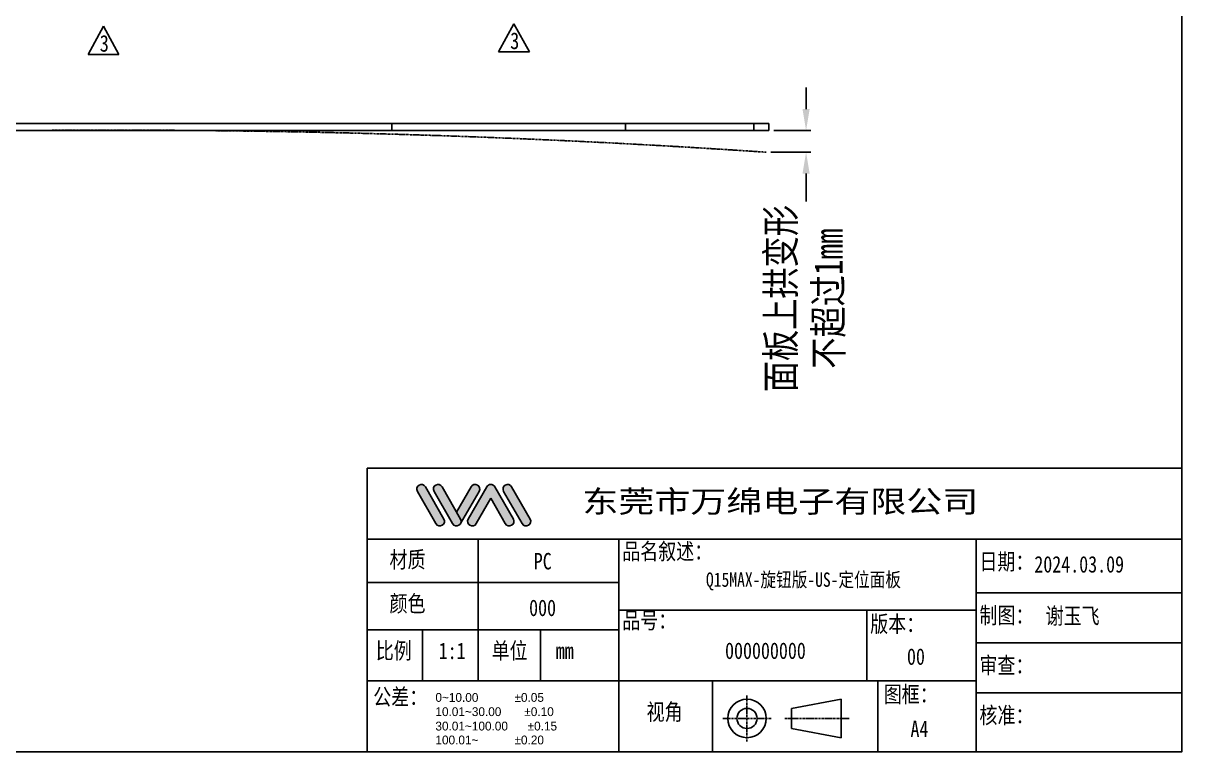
# Model space of a CAD drawing. Header units: inches. Extents: x 1493 to 1950, y -14 to 309.
# Drawn here: x 1706.8 to 1949.6, y -13.7 to 139.1 of the extents above; entities that cross this region are included whole.
import ezdxf

# ---------------------------------------------------------------- set-up
doc = ezdxf.new("R2010")
doc.units = ezdxf.units.IN
doc.header["$LTSCALE"] = 0.909449
doc.header["$MEASUREMENT"] = 0
doc.header["$PDMODE"] = 3
doc.header["$PDSIZE"] = 0.3125
doc.linetypes.add('CENTER', pattern=[0.6, 0.375, -0.075, 0.075, -0.075])
doc.linetypes.add('PHANTOM', pattern=[0.8, 0.45, -0.05, 0.1, -0.05, 0.1, -0.05])
doc.layers.get('0').update_dxf_attribs({"linetype": 'CONTINUOUS'})
doc.layers.get('Defpoints').update_dxf_attribs({"linetype": 'CONTINUOUS'})
for name, color, linetype in [('1', 1, 'CENTER'), ('DEFAULT_3', 7, 'PHANTOM'), ('文字', 4, 'CONTINUOUS')]:
    doc.layers.add(name, color=color, linetype=linetype)
doc.styles.get("Standard").update_dxf_attribs({"font": 'txt', "width": 0.8})
doc.styles.add('Youyuan', font='')
doc.styles.get('Youyuan').set_extended_font_data('YouYuan')
doc.dimstyles.get("Standard").update_dxf_attribs({"dimtxt": 6, "dimasz": 4.5, "dimexe": 1, "dimexo": 1, "dimgap": 0.09, "dimtad": 0, "dimzin": 1, "dimdsep": 46, "dimtxsty": 'Standard', "dimcen": 0.09, "dimclrd": 5, "dimclre": 5, "dimclrt": 1, "dimadec": 0, "dimazin": 0, "dimtp": 0.01, "dimtm": 0.01, "dimtfac": 1, "dimtofl": 0, "dimtmove": 0, "dimatfit": 3, "dimfxl": 0, "dimtolj": 1, "dimtzin": 4, "dimarcsym": 0})

# ---------------------------------------------------------------- blocks, each defined once
blk = doc.blocks.new('*D6')
at = {"layer": 'DEFAULT_3', "color": 3, "linetype": 'ByBlock', "lineweight": -2}
for p, q in [((1870.85, 121.07), (1870.85, 125.57)), ((1864.07, 116.57), (1871.85, 116.57)), ((1863.45, 112.03), (1871.85, 112.03)), ((1870.85, 107.53), (1870.85, 101.69))]:
    blk.add_line(p, q, dxfattribs=at)
at = {"layer": 'DEFAULT_3', "color": 3, "linetype": 'ByBlock'}
for points in [[(1870.1, 121.07), (1871.6, 121.07), (1870.85, 116.57)], [(1870.1, 107.53), (1871.6, 107.53), (1870.85, 112.03)]]:
    blk.add_solid(points, dxfattribs=at)
at = {"layer": 'Defpoints', "color": 0, "linetype": 'ByBlock'}
for p in [(1863.07, 116.57), (1870.85, 116.57), (1862.45, 112.03)]:
    blk.add_point(p, dxfattribs=at)
at = {"layer": 'DEFAULT_3', "color": 3, "linetype": 'ByBlock', "insert": (1870.85, 81.32), "char_height": 6, "attachment_point": 5, "rotation": 90}
blk.add_mtext('\\A1;{\\fSimSun|b0|i0|c134|p2;面板上拱变形}\\P{\\fSimSun|b0|i0|c134|p2;不超过1mm}', dxfattribs=at)

msp = doc.modelspace()

# ---------------------------------------------------------------- hatches: boundary and pattern name
h = msp.add_hatch(color=252)
h.paths.add_polyline_path([(1791.057, 41.864, 1), (1789.377, 40.899), (1793.265, 34.131, 1), (1794.945, 35.096)])
h.paths.add_polyline_path([(1796.753, 34.131, 1), (1798.433, 35.096), (1794.545, 41.864, 1), (1792.865, 40.899)])
h.paths.add_polyline_path([(1804.763, 39.437), (1807.811, 34.131, 1), (1809.491, 35.096), (1805.603, 41.864, 0.5788196), (1803.923, 41.864), (1800.035, 35.096, 1), (1801.715, 34.131)])
h.paths.add_polyline_path([(1809.132, 41.864, 1), (1807.452, 40.899), (1811.34, 34.131, 1), (1813.02, 35.096)])
msp.add_hatch(color=1).paths.add_polyline_path([(1797.593, 36.558), (1798.433, 35.096, -0.2667692), (1798.433, 34.131), (1802.321, 40.899, 1), (1800.64, 41.864)])

# ---------------------------------------------------------------- linework, layer by layer
at = {"color": 2}
for p, q in [((1723.608, 138.432), (1720.387, 132.513)), ((1723.608, 138.432), (1726.828, 132.513)), ((1809.63, 138.977), (1806.409, 133.058)), ((1809.63, 138.977), (1812.85, 133.058)), ((1720.387, 132.513), (1726.828, 132.513)), ((1806.409, 133.058), (1812.85, 133.058))]:
    msp.add_line(p, q, dxfattribs=at)
at = {"color": 7, "linetype": 'Continuous'}
for p, q in [((1587.22, 118.069), (1863.07, 118.069)), ((1587.22, 116.569), (1863.07, 116.569)), ((1783.995, 118.069), (1783.995, 116.569)), ((1832.995, 118.069), (1832.995, 116.569)), ((1859.87, 118.069), (1859.87, 116.569)), ((1863.07, 116.569), (1863.07, 118.069))]:
    msp.add_line(p, q, dxfattribs=at)
for p, q in [((1949.598, 49.515), (1949.598, -13.73)), ((1778.842, -13.73), (1778.842, 45.757)), ((1778.842, 45.757), (1949.598, 45.757)), ((1791.057, 41.864), (1794.945, 35.096)), ((1794.545, 41.864), (1798.433, 35.096)), ((1800.64, 41.864), (1797.593, 36.558)), ((1803.923, 41.864), (1800.035, 35.096)), ((1805.603, 41.864), (1809.491, 35.096)), ((1809.132, 41.864), (1813.02, 35.096)), ((1789.377, 40.899), (1793.265, 34.131)), ((1792.865, 40.899), (1796.753, 34.131)), ((1802.321, 40.899), (1798.433, 34.131)), ((1804.763, 39.437), (1801.715, 34.131)), ((1804.763, 39.437), (1807.811, 34.131)), ((1807.452, 40.899), (1811.34, 34.131)), ((1778.842, 30.885), (1949.598, 30.885)), ((1802.146, 11.86), (1802.146, 30.885)), ((1831.633, -13.73), (1831.633, 30.885)), ((1906.496, -13.73), (1906.496, 30.885)), ((1778.842, 21.783), (1831.633, 21.783)), ((1906.496, 19.61), (1949.598, 19.61)), ((1831.633, 16.014), (1906.496, 16.014)), ((1883.604, 16.014), (1883.604, 1.142)), ((1778.842, 11.86), (1831.633, 11.86)), ((1790.466, 11.86), (1790.466, 1.142)), ((1802.146, 11.86), (1802.146, 1.142)), ((1815.195, 11.86), (1815.195, 1.142)), ((1906.496, 9.141), (1949.598, 9.141)), ((1778.842, 1.142), (1906.496, 1.142)), ((1851.262, 1.142), (1851.262, -13.73)), ((1885.88, 1.142), (1885.88, -13.73)), ((1906.496, -1.327), (1949.598, -1.327)), ((1867.805, -4.608), (1878.205, -2.682)), ((1867.805, -8.832), (1867.805, -4.608)), ((1878.205, -10.758), (1878.205, -2.682)), ((1867.805, -8.832), (1878.205, -10.758)), ((1949.598, -13.73), (1778.842, -13.73))]:
    msp.add_line(p, q)
msp.add_lwpolyline([(1493.392, -13.73), (1949.598, -13.73), (1949.598, 308.84), (1493.392, 308.84)], close=True)
for radius in [4.038, 2.112]:
    msp.add_circle((1858.463, -6.72), radius)
for centre, start, end in [((1790.217, 41.382), 29.8738, 209.8738), ((1793.705, 41.382), 29.8738, 209.8738), ((1801.481, 41.382), 330.1262, 150.1262), ((1804.763, 41.382), 29.8738, 150.1262), ((1808.292, 41.382), 29.8738, 209.8738), ((1794.105, 34.613), 209.8738, 29.8738), ((1797.593, 34.613), 209.8738, 29.8738), ((1800.875, 34.613), 150.1262, 330.1262), ((1808.651, 34.613), 209.8738, 29.8738), ((1812.18, 34.613), 209.8738, 29.8738)]:
    msp.add_arc(centre, 0.969, start, end)
at = {"layer": '1'}
for p, q in [((1858.463, -11.538), (1858.463, -1.814)), ((1853.399, -6.72), (1863.502, -6.72)), ((1866.368, -6.72), (1879.9, -6.72))]:
    msp.add_line(p, q, dxfattribs=at)
at = {"layer": 'DEFAULT_3', "linetype": 'CENTER'}
msp.add_arc((1725.693, -1906.432), 2023.086, 86.123943, 93.875703, dxfattribs=at)

# ---------------------------------------------------------------- texts
at = {"color": 2, "char_height": 3.48762, "width": 14.36041, "attachment_point": 1}
for insert in [(1722.81, 136.589), (1808.832, 137.134)]:
    msp.add_mtext('{\\fSimSun|b0|i0|c134|p2;3}', dxfattribs=dict(at, insert=insert))
at = {"insert": (1823.96, 41.079), "char_height": 4.60815, "width": 135.88148, "attachment_point": 1}
msp.add_mtext('{\\fMicrosoft YaHei|b0|i0|c134|p34;\\W1.2;东莞市万绵电子有限公司}', dxfattribs=at)
at = {"layer": '文字', "style": 'Youyuan'}
for s, p in [('0~10.00           %%P0.05', (1793.158, -3.244)), ('10.01~30.00       %%P0.10', (1793.158, -6.23)), ('30.01~100.00      %%P0.15', (1793.158, -9.254)), ('100.01~           %%P0.20', (1793.158, -12.168))]:
    msp.add_text(s, height=1.85012, dxfattribs=at).set_placement(p)
at = {"layer": '文字', "lineweight": 0, "attachment_point": 1}
for s, insert, char_height, width in [('{\\fSimSun|b0|i0|c134|p54;\\C4;品名叙述：}', (1832.319, 30.05), 3.45611, 34.68972), ('{\\fSimSun|b0|i0|c134|p54;\\C4;材质}', (1783.544, 28.322), 3.45611, 34.68972), ('{\\fSimSun|b0|i0|c134|p54;\\C4;PC}', (1813.767, 27.982), 3.45611, 34.68972), ('{\\fSimSun|b0|i0|c134|p54;\\C4;日期：}', (1907.182, 27.898), 3.45611, 34.68972), ('{\\fSimSun|b0|i0|c134|p50;\\C4;2024.03.09}', (1918.683, 27.328), 3.45611, 34.68972), ('{\\fSimSun|b1|i0|c134|p50;\\C4;Q15MAX\\fSimSun|b0|i0|c134|p50;-旋钮版-US-定位面板}', (1849.859, 23.88), 3, 50.76134), ('{\\fSimSun|b0|i0|c134|p54;\\C4;颜色}', (1783.544, 19.101), 3.45611, 34.68972), ('{\\fSimSun|b0|i0|c134|p54;\\C4;000}', (1812.797, 18.201), 3.45611, 34.68972), ('{\\fSimSun|b0|i0|c134|p54;\\C4;制图：}', (1907.182, 16.622), 3.45611, 34.68972), ('{\\fSimSun|b0|i0|c134|p54;\\C4;谢玉飞}', (1921.049, 16.521), 3.45611, 34.68972), ('{\\fSimSun|b0|i0|c134|p54;\\C4;品号：}', (1832.319, 15.563), 3.45611, 34.68972), ('{\\fSimSun|b0|i0|c134|p54;\\C4;版本：}', (1884.29, 14.827), 3.45611, 34.68972), ('{\\fSimSun|b0|i0|c134|p54;\\C4;单位}', (1804.94, 9.211), 3.45611, 34.68972), ('{\\fSimSun|b0|i0|c134|p54;\\C4;比例}', (1780.663, 9.211), 3.45611, 34.68972), ('{\\fSimSun|b0|i0|c134|p54;\\C4;1:1}', (1793.847, 9.178), 3.45611, 34.68972), ('{\\fSimSun|b0|i0|c134|p54;\\C4;mm}', (1818.383, 9.211), 3.45611, 34.68972), ('{\\fSimSun|b0|i0|c134|p54;\\C4;000000000}', (1853.864, 9.211), 3.45611, 34.68972), ('{\\fSimSun|b0|i0|c134|p54;\\C4;00}', (1891.991, 7.975), 3.45611, 34.68972), ('{\\fSimSun|b0|i0|c134|p54;\\C4;审查：}', (1907.182, 6.153), 3.45611, 34.68972), ('{\\fSimSun|b0|i0|c134|p54;\\C4;公差：}', (1780.13, -0.462), 3.45611, 34.68972), ('{\\fSimSun|b0|i0|c134|p54;\\C4;图框：}', (1887.114, 0.07), 3.45611, 34.68972), ('{\\fSimSun|b0|i0|c134|p54;\\C4;视角}', (1837.413, -3.627), 3.45611, 34.68972), ('{\\fSimSun|b0|i0|c134|p54;\\C4;核准：}', (1907.182, -4.315), 3.45611, 34.68972), ('{\\fSimSun|b0|i0|c134|p54;\\C4;A4}', (1892.731, -7.185), 3.45611, 34.68972)]:
    msp.add_mtext(s, dxfattribs=dict(at, insert=insert, char_height=char_height, width=width))

# ---------------------------------------------------------------- dimensions: what is measured, and where the dimension line sits
at = {"layer": 'DEFAULT_3', "linetype": 'ByBlock'}
dim = msp.add_linear_dim(base=(1870.847, 116.569), p1=(1862.45, 112.026), p2=(1863.07, 116.569), angle=90, text='{\\fSimSun|b0|i0|c134|p2;面板上拱变形}\\P{\\fSimSun|b0|i0|c134|p2;不超过1mm}', dimstyle='Standard', override={"dimclrd": 3, "dimclre": 3, "dimclrt": 3, "dimtfillclr": 256}, dxfattribs=at)
dim.commit()
dim.dimension.update_dxf_attribs({"geometry": '*D6', "text_midpoint": (1870.847, 81.317), "dimtype": 160})

doc.saveas('drawing.dxf')
